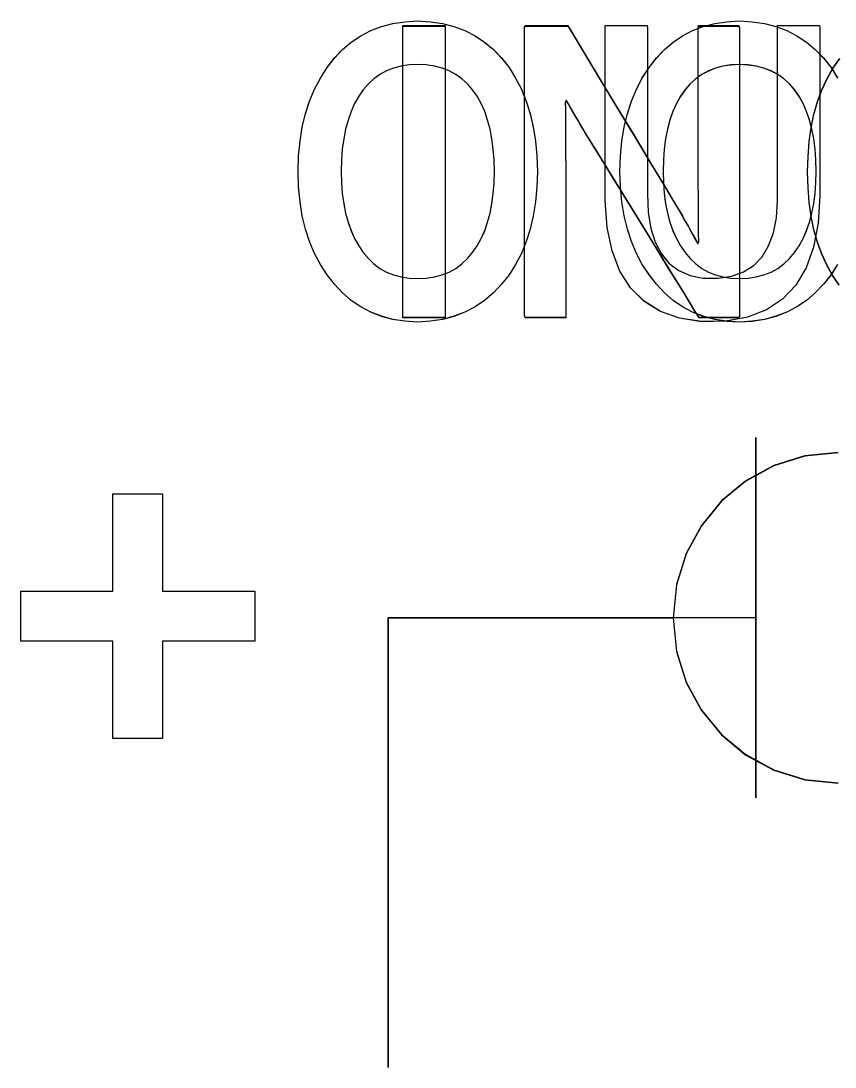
# Model space of a CAD drawing. Extents: x 1 to 47.7, y 0.2 to 35.
# Drawn here: x 33.4486 to 33.7198, y 11.9353 to 12.2837 of the extents above; entities that cross this region are included whole.
import ezdxf

# ---------------------------------------------------------------- set-up
doc = ezdxf.new("R2010")
doc.units = 0
doc.header["$MEASUREMENT"] = 0
for name, color, linetype in [('5_1___24__TARGET_LEDS___12', 7, 'CONTINUOUS'), ('6_2___8__INDEPENDENT_INPUT', 7, 'CONTINUOUS'), ('6_3___8__OPTOISO_INDEPENDE', 7, 'CONTINUOUS'), ('6_4___24__OPTOISO_INDEPEND', 7, 'CONTINUOUS'), ('6_5___8__INDEPENDENT_INPUT', 7, 'CONTINUOUS'), ('6_6___8__INDEPENDENT_INPUT', 7, 'CONTINUOUS'), ('6_7___8__OPTOISO_INDEPENDE', 7, 'CONTINUOUS'), ('6_8___8__OPTOISO_INDEPENDE', 7, 'CONTINUOUS')]:
    doc.layers.add(name, color=color, linetype=linetype)

msp = doc.modelspace()

# ---------------------------------------------------------------- linework, layer by layer
at = {"layer": '5_1___24__TARGET_LEDS___12'}
for points in [[(33.57582, 12.18481), (33.57582, 12.28199), (33.58991, 12.28199), (33.58991, 12.18481), (33.57582, 12.18481)], [(33.72124, 12.19572), (33.71903, 12.19891), (33.71708, 12.20233), (33.71539, 12.20601), (33.71396, 12.20993), (33.71279, 12.21411), (33.71188, 12.21853), (33.71123, 12.2232), (33.71084, 12.22812), (33.71071, 12.2333), (33.71084, 12.23846), (33.71123, 12.24338), (33.71189, 12.24806), (33.71282, 12.2525), (33.714, 12.2567), (33.71545, 12.26066), (33.71716, 12.26438), (33.71914, 12.26786), (33.72138, 12.2711)], [(33.72089, 12.1398), (33.70981, 12.13869), (33.6995, 12.13548), (33.69016, 12.13041), (33.68202, 12.1237), (33.6753, 12.11556), (33.67023, 12.10621), (33.66702, 12.09588), (33.66591, 12.08479), (33.66702, 12.07371), (33.67023, 12.06338), (33.6753, 12.05404), (33.68202, 12.0459), (33.69016, 12.03919), (33.6995, 12.03412), (33.70981, 12.03092), (33.72089, 12.0298)], [(33.66591, 12.08479), (33.57091, 12.08479), (33.57091, 11.93517)]]:
    msp.add_lwpolyline(points, dxfattribs=at)
msp.add_lwpolyline([(33.67455, 12.18481), (33.67318, 12.18703), (33.66953, 12.19297), (33.66427, 12.20151), (33.65809, 12.21155), (33.65167, 12.22198), (33.64568, 12.2317), (33.64082, 12.23961), (33.63775, 12.2446), (33.63676, 12.2462), (33.63585, 12.24773), (33.63497, 12.24921), (33.63411, 12.25065), (33.63329, 12.25204), (33.63249, 12.25339), (33.63173, 12.2547), (33.63099, 12.25597), (33.63029, 12.25719), (33.62999, 12.2564), (33.63, 12.25406), (33.63, 12.25165), (33.63001, 12.24916), (33.63003, 12.2466), (33.63004, 12.24396), (33.63007, 12.24125), (33.63009, 12.23846), (33.63012, 12.2356), (33.63013, 12.23382), (33.63013, 12.2293), (33.63013, 12.22249), (33.63013, 12.21432), (33.63013, 12.20568), (33.63013, 12.1975), (33.63013, 12.1907), (33.63013, 12.18617), (33.63012, 12.18481), (33.62948, 12.18481), (33.62805, 12.18481), (33.62607, 12.18481), (33.62379, 12.18481), (33.62145, 12.18481), (33.61931, 12.18481), (33.61762, 12.18481), (33.61661, 12.18481), (33.61644, 12.18549), (33.61644, 12.19179), (33.61644, 12.20324), (33.61644, 12.2181), (33.61644, 12.23459), (33.61644, 12.25096), (33.61644, 12.26544), (33.61644, 12.27627), (33.61644, 12.28168), (33.61672, 12.28199), (33.61789, 12.28199), (33.61976, 12.28199), (33.62205, 12.28199), (33.62451, 12.28199), (33.62688, 12.28199), (33.62889, 12.28199), (33.63029, 12.28199), (33.63082, 12.28199), (33.63212, 12.27983), (33.63561, 12.27405), (33.64062, 12.26574), (33.64652, 12.25597), (33.65265, 12.24581), (33.65836, 12.23635), (33.663, 12.22865), (33.66593, 12.2238), (33.66692, 12.22214), (33.66797, 12.22034), (33.66898, 12.2186), (33.66994, 12.21692), (33.67086, 12.2153), (33.67174, 12.21375), (33.67257, 12.21226), (33.67337, 12.21083), (33.67412, 12.20946), (33.67441, 12.21024), (33.67438, 12.21265), (33.67435, 12.21513), (33.67433, 12.21767), (33.67432, 12.22029), (33.67431, 12.22297), (33.6743, 12.22571), (33.67429, 12.22853), (33.67429, 12.23141), (33.67429, 12.23319), (33.67429, 12.2377), (33.67429, 12.24447), (33.67429, 12.25261), (33.67429, 12.26121), (33.67429, 12.26935), (33.67429, 12.27613), (33.67429, 12.28063), (33.6743, 12.28199), (33.67493, 12.28199), (33.67636, 12.28199), (33.67835, 12.28199), (33.68063, 12.28199), (33.68296, 12.28199), (33.6851, 12.28199), (33.6868, 12.28199), (33.68781, 12.28199), (33.68797, 12.28131), (33.68797, 12.27501), (33.68797, 12.26355), (33.68797, 12.2487), (33.68797, 12.2322), (33.68797, 12.21584), (33.68797, 12.20136), (33.68797, 12.19053), (33.68797, 12.18511), (33.68772, 12.18481), (33.68662, 12.18481), (33.68488, 12.18481), (33.68274, 12.18481), (33.68044, 12.18481), (33.67823, 12.18481), (33.67634, 12.18481), (33.67504, 12.18481)], close=True, dxfattribs=at)
at = {"layer": '6_2___8__INDEPENDENT_INPUT'}
for points in [[(33.6207, 12.23357), (33.62053, 12.2284), (33.62007, 12.22347), (33.61932, 12.2188), (33.61828, 12.21438), (33.61696, 12.2102), (33.61534, 12.20628), (33.61344, 12.2026), (33.61125, 12.19918), (33.60877, 12.19598), (33.60603, 12.19309), (33.60308, 12.19059), (33.5999, 12.18845), (33.59651, 12.18669), (33.5929, 12.1853), (33.58908, 12.18429), (33.58503, 12.18365), (33.58077, 12.18338), (33.57653, 12.18365), (33.57252, 12.18429), (33.56873, 12.1853), (33.56517, 12.18669), (33.56182, 12.18845), (33.5587, 12.19059), (33.5558, 12.19309), (33.55312, 12.19598), (33.55063, 12.19918), (33.54839, 12.2026), (33.54645, 12.20628), (33.54479, 12.2102), (33.54344, 12.21438), (33.54238, 12.2188), (33.54161, 12.22347), (33.54114, 12.2284), (33.54096, 12.23357), (33.54114, 12.23874), (33.54161, 12.24367), (33.54238, 12.24836), (33.54344, 12.2528), (33.54479, 12.257), (33.54645, 12.26096), (33.54839, 12.26467), (33.55063, 12.26814), (33.55312, 12.27134), (33.5558, 12.27418), (33.5587, 12.27664), (33.56182, 12.27874), (33.56517, 12.28047), (33.56873, 12.28183), (33.57252, 12.28282), (33.57653, 12.28344), (33.58077, 12.28368), (33.58503, 12.28344), (33.58908, 12.28282), (33.5929, 12.28183), (33.59651, 12.28047), (33.5999, 12.27874), (33.60308, 12.27664), (33.60603, 12.27418), (33.60877, 12.27134), (33.61125, 12.26814), (33.61344, 12.26467), (33.61534, 12.26096), (33.61696, 12.257), (33.61828, 12.2528), (33.61932, 12.24836), (33.62007, 12.24367), (33.62053, 12.23874)], [(33.71476, 12.22545), (33.71421, 12.21633), (33.71269, 12.20833), (33.71021, 12.20144), (33.70678, 12.19565), (33.70238, 12.19099), (33.69702, 12.18743), (33.69071, 12.18498), (33.68343, 12.18365), (33.6754, 12.18353), (33.66806, 12.18467), (33.66167, 12.18693), (33.65622, 12.1903), (33.65173, 12.19478), (33.64819, 12.20038), (33.64559, 12.20709), (33.64395, 12.21491), (33.64325, 12.22385), (33.64323, 12.22714), (33.64323, 12.23214), (33.64323, 12.2398), (33.64323, 12.24905), (33.64323, 12.25884), (33.64323, 12.26809), (33.64323, 12.27575), (33.64323, 12.28075), (33.64325, 12.28212), (33.64398, 12.28212), (33.64552, 12.28212), (33.64763, 12.28212), (33.65003, 12.28212), (33.65246, 12.28212), (33.65464, 12.28212), (33.65632, 12.28212), (33.65723, 12.28212), (33.65732, 12.28135), (33.65732, 12.27703), (33.65732, 12.26987), (33.65732, 12.2609), (33.65732, 12.2512), (33.65732, 12.24182), (33.65732, 12.23381), (33.65732, 12.22822), (33.65732, 12.22613), (33.65761, 12.21998), (33.65849, 12.21459), (33.65994, 12.20996), (33.66198, 12.20607), (33.6646, 12.20294), (33.6678, 12.20056), (33.67159, 12.19893), (33.67596, 12.19805), (33.68085, 12.19797), (33.68542, 12.19867), (33.68939, 12.2001), (33.69276, 12.20225), (33.69554, 12.20513), (33.69772, 12.20874), (33.6993, 12.21308), (33.70028, 12.21814), (33.70066, 12.22393), (33.70067, 12.22657), (33.70067, 12.23162), (33.70067, 12.23936), (33.70067, 12.24871), (33.70067, 12.2586), (33.70067, 12.26795), (33.70067, 12.27569), (33.70067, 12.28074), (33.70069, 12.28212), (33.70142, 12.28212), (33.70296, 12.28212), (33.70507, 12.28212), (33.70747, 12.28212), (33.7099, 12.28212), (33.71208, 12.28212), (33.71376, 12.28212), (33.71467, 12.28212), (33.71476, 12.28134), (33.71476, 12.27697), (33.71476, 12.26972), (33.71476, 12.26065), (33.71476, 12.25083), (33.71476, 12.24133), (33.71476, 12.23322), (33.71476, 12.22757)], [(33.60634, 12.23357), (33.60625, 12.23739), (33.60598, 12.24101), (33.60554, 12.24443), (33.60491, 12.24766), (33.60411, 12.25069), (33.60313, 12.25352), (33.60197, 12.25615), (33.60063, 12.25859), (33.59911, 12.2608), (33.59741, 12.26273), (33.59554, 12.26441), (33.5935, 12.26584), (33.59129, 12.26702), (33.58891, 12.26794), (33.58637, 12.2686), (33.58365, 12.26902), (33.58077, 12.26918), (33.57794, 12.26902), (33.57528, 12.2686), (33.57277, 12.26794), (33.57043, 12.26702), (33.56825, 12.26584), (33.56624, 12.26441), (33.56438, 12.26273), (33.56269, 12.2608), (33.56115, 12.25859), (33.55979, 12.25615), (33.5586, 12.25352), (33.5576, 12.25069), (33.55678, 12.24766), (33.55615, 12.24443), (33.55569, 12.24101), (33.55542, 12.23739), (33.55532, 12.23357), (33.55542, 12.22979), (33.55569, 12.22622), (33.55615, 12.22283), (33.55678, 12.21964), (33.5576, 12.21664), (33.5586, 12.21384), (33.55979, 12.21123), (33.56115, 12.20881), (33.56269, 12.20656), (33.56438, 12.20453), (33.56624, 12.20277), (33.56825, 12.20128), (33.57043, 12.20006), (33.57277, 12.19911), (33.57528, 12.19843), (33.57794, 12.19802), (33.58077, 12.19789), (33.58365, 12.19802), (33.58637, 12.19843), (33.58891, 12.19911), (33.59129, 12.20006), (33.5935, 12.20128), (33.59554, 12.20277), (33.59741, 12.20453), (33.59911, 12.20656), (33.60063, 12.20881), (33.60197, 12.21123), (33.60313, 12.21384), (33.60411, 12.21664), (33.60491, 12.21964), (33.60554, 12.22283), (33.60598, 12.22622), (33.60625, 12.22979)]]:
    msp.add_lwpolyline(points, close=True, dxfattribs=at)
for points in [[(33.69341, 12.1449), (33.69341, 12.02491)], [(33.69341, 12.08491), (33.57092, 12.08491), (33.57092, 11.93527)]]:
    msp.add_lwpolyline(points, dxfattribs=at)
at = {"layer": '6_3___8__OPTOISO_INDEPENDE'}
for points in [[(33.6207, 12.23357), (33.62053, 12.2284), (33.62007, 12.22347), (33.61932, 12.2188), (33.61828, 12.21438), (33.61696, 12.2102), (33.61534, 12.20628), (33.61344, 12.2026), (33.61125, 12.19918), (33.60877, 12.19598), (33.60603, 12.19309), (33.60308, 12.19059), (33.5999, 12.18845), (33.59651, 12.18669), (33.5929, 12.1853), (33.58908, 12.18429), (33.58503, 12.18365), (33.58077, 12.18338), (33.57653, 12.18365), (33.57252, 12.18429), (33.56873, 12.1853), (33.56517, 12.18669), (33.56182, 12.18845), (33.5587, 12.19059), (33.5558, 12.19309), (33.55312, 12.19598), (33.55063, 12.19918), (33.54839, 12.2026), (33.54645, 12.20628), (33.54479, 12.2102), (33.54344, 12.21438), (33.54238, 12.2188), (33.54161, 12.22347), (33.54114, 12.2284), (33.54096, 12.23357), (33.54114, 12.23874), (33.54161, 12.24367), (33.54238, 12.24836), (33.54344, 12.2528), (33.54479, 12.257), (33.54645, 12.26096), (33.54839, 12.26467), (33.55063, 12.26814), (33.55312, 12.27134), (33.5558, 12.27418), (33.5587, 12.27664), (33.56182, 12.27874), (33.56517, 12.28047), (33.56873, 12.28183), (33.57252, 12.28282), (33.57653, 12.28344), (33.58077, 12.28368), (33.58503, 12.28344), (33.58908, 12.28282), (33.5929, 12.28183), (33.59651, 12.28047), (33.5999, 12.27874), (33.60308, 12.27664), (33.60603, 12.27418), (33.60877, 12.27134), (33.61125, 12.26814), (33.61344, 12.26467), (33.61534, 12.26096), (33.61696, 12.257), (33.61828, 12.2528), (33.61932, 12.24836), (33.62007, 12.24367), (33.62053, 12.23874)], [(33.71476, 12.22545), (33.71421, 12.21633), (33.71269, 12.20833), (33.71021, 12.20144), (33.70678, 12.19565), (33.70238, 12.19099), (33.69702, 12.18743), (33.69071, 12.18498), (33.68343, 12.18365), (33.6754, 12.18353), (33.66806, 12.18467), (33.66167, 12.18693), (33.65622, 12.1903), (33.65173, 12.19478), (33.64819, 12.20038), (33.64559, 12.20709), (33.64395, 12.21491), (33.64325, 12.22385), (33.64323, 12.22714), (33.64323, 12.23214), (33.64323, 12.2398), (33.64323, 12.24905), (33.64323, 12.25884), (33.64323, 12.26809), (33.64323, 12.27575), (33.64323, 12.28075), (33.64325, 12.28212), (33.64398, 12.28212), (33.64552, 12.28212), (33.64763, 12.28212), (33.65003, 12.28212), (33.65246, 12.28212), (33.65464, 12.28212), (33.65632, 12.28212), (33.65723, 12.28212), (33.65732, 12.28135), (33.65732, 12.27703), (33.65732, 12.26987), (33.65732, 12.2609), (33.65732, 12.2512), (33.65732, 12.24182), (33.65732, 12.23381), (33.65732, 12.22822), (33.65732, 12.22613), (33.65761, 12.21998), (33.65849, 12.21459), (33.65994, 12.20996), (33.66198, 12.20607), (33.6646, 12.20294), (33.6678, 12.20056), (33.67159, 12.19893), (33.67596, 12.19805), (33.68085, 12.19797), (33.68542, 12.19867), (33.68939, 12.2001), (33.69276, 12.20225), (33.69554, 12.20513), (33.69772, 12.20874), (33.6993, 12.21308), (33.70028, 12.21814), (33.70066, 12.22393), (33.70067, 12.22657), (33.70067, 12.23162), (33.70067, 12.23936), (33.70067, 12.24871), (33.70067, 12.2586), (33.70067, 12.26795), (33.70067, 12.27569), (33.70067, 12.28074), (33.70069, 12.28212), (33.70142, 12.28212), (33.70296, 12.28212), (33.70507, 12.28212), (33.70747, 12.28212), (33.7099, 12.28212), (33.71208, 12.28212), (33.71376, 12.28212), (33.71467, 12.28212), (33.71476, 12.28134), (33.71476, 12.27697), (33.71476, 12.26972), (33.71476, 12.26065), (33.71476, 12.25083), (33.71476, 12.24133), (33.71476, 12.23322), (33.71476, 12.22757)], [(33.60634, 12.23357), (33.60625, 12.23739), (33.60598, 12.24101), (33.60554, 12.24443), (33.60491, 12.24766), (33.60411, 12.25069), (33.60313, 12.25352), (33.60197, 12.25615), (33.60063, 12.25859), (33.59911, 12.2608), (33.59741, 12.26273), (33.59554, 12.26441), (33.5935, 12.26584), (33.59129, 12.26702), (33.58891, 12.26794), (33.58637, 12.2686), (33.58365, 12.26902), (33.58077, 12.26918), (33.57794, 12.26902), (33.57528, 12.2686), (33.57277, 12.26794), (33.57043, 12.26702), (33.56825, 12.26584), (33.56624, 12.26441), (33.56438, 12.26273), (33.56269, 12.2608), (33.56115, 12.25859), (33.55979, 12.25615), (33.5586, 12.25352), (33.5576, 12.25069), (33.55678, 12.24766), (33.55615, 12.24443), (33.55569, 12.24101), (33.55542, 12.23739), (33.55532, 12.23357), (33.55542, 12.22979), (33.55569, 12.22622), (33.55615, 12.22283), (33.55678, 12.21964), (33.5576, 12.21664), (33.5586, 12.21384), (33.55979, 12.21123), (33.56115, 12.20881), (33.56269, 12.20656), (33.56438, 12.20453), (33.56624, 12.20277), (33.56825, 12.20128), (33.57043, 12.20006), (33.57277, 12.19911), (33.57528, 12.19843), (33.57794, 12.19802), (33.58077, 12.19789), (33.58365, 12.19802), (33.58637, 12.19843), (33.58891, 12.19911), (33.59129, 12.20006), (33.5935, 12.20128), (33.59554, 12.20277), (33.59741, 12.20453), (33.59911, 12.20656), (33.60063, 12.20881), (33.60197, 12.21123), (33.60313, 12.21384), (33.60411, 12.21664), (33.60491, 12.21964), (33.60554, 12.22283), (33.60598, 12.22622), (33.60625, 12.22979)]]:
    msp.add_lwpolyline(points, close=True, dxfattribs=at)
for points in [[(33.6934, 12.1449), (33.6934, 12.02491)], [(33.6934, 12.08491), (33.57092, 12.08491), (33.57092, 11.93527)]]:
    msp.add_lwpolyline(points, dxfattribs=at)
at = {"layer": '6_4___24__OPTOISO_INDEPEND'}
for points in [[(33.57582, 12.18494), (33.57582, 12.28212), (33.58991, 12.28212), (33.58991, 12.18494), (33.57582, 12.18494)], [(33.72124, 12.19585), (33.71903, 12.19903), (33.71708, 12.20246), (33.71539, 12.20614), (33.71396, 12.21006), (33.71279, 12.21423), (33.71188, 12.21866), (33.71123, 12.22333), (33.71084, 12.22825), (33.71071, 12.23343), (33.71084, 12.23859), (33.71123, 12.24351), (33.71189, 12.24819), (33.71282, 12.25263), (33.714, 12.25683), (33.71545, 12.26079), (33.71716, 12.26451), (33.71914, 12.26799), (33.72138, 12.27123)], [(33.72089, 12.13994), (33.70981, 12.13882), (33.6995, 12.13561), (33.69016, 12.13054), (33.68202, 12.12383), (33.6753, 12.11569), (33.67023, 12.10634), (33.66702, 12.09601), (33.66591, 12.08492), (33.66702, 12.07384), (33.67023, 12.06351), (33.6753, 12.05417), (33.68202, 12.04604), (33.69016, 12.03932), (33.6995, 12.03425), (33.70981, 12.03105), (33.72089, 12.02994)], [(33.66591, 12.08492), (33.57091, 12.08492), (33.57091, 11.93527)]]:
    msp.add_lwpolyline(points, dxfattribs=at)
msp.add_lwpolyline([(33.67455, 12.18494), (33.67318, 12.18716), (33.66953, 12.19309), (33.66427, 12.20163), (33.65809, 12.21167), (33.65167, 12.22211), (33.64568, 12.23183), (33.64082, 12.23974), (33.63775, 12.24473), (33.63676, 12.24633), (33.63585, 12.24786), (33.63497, 12.24934), (33.63411, 12.25078), (33.63329, 12.25217), (33.63249, 12.25352), (33.63173, 12.25483), (33.63099, 12.25609), (33.63029, 12.25732), (33.62999, 12.25652), (33.63, 12.25419), (33.63, 12.25178), (33.63001, 12.24929), (33.63003, 12.24673), (33.63004, 12.24409), (33.63007, 12.24138), (33.63009, 12.23859), (33.63012, 12.23573), (33.63013, 12.23395), (33.63013, 12.22943), (33.63013, 12.22262), (33.63013, 12.21444), (33.63013, 12.20581), (33.63013, 12.19763), (33.63013, 12.19083), (33.63013, 12.1863), (33.63012, 12.18494), (33.62948, 12.18494), (33.62805, 12.18494), (33.62607, 12.18494), (33.62379, 12.18494), (33.62145, 12.18494), (33.61931, 12.18494), (33.61762, 12.18494), (33.61661, 12.18494), (33.61644, 12.18562), (33.61644, 12.19192), (33.61644, 12.20337), (33.61644, 12.21823), (33.61644, 12.23472), (33.61644, 12.25109), (33.61644, 12.26557), (33.61644, 12.2764), (33.61644, 12.28181), (33.61672, 12.28212), (33.61789, 12.28212), (33.61976, 12.28212), (33.62205, 12.28212), (33.62451, 12.28212), (33.62688, 12.28212), (33.62889, 12.28212), (33.63029, 12.28212), (33.63082, 12.28212), (33.63212, 12.27995), (33.63561, 12.27418), (33.64062, 12.26587), (33.64652, 12.2561), (33.65265, 12.24594), (33.65836, 12.23648), (33.663, 12.22878), (33.66593, 12.22393), (33.66692, 12.22227), (33.66797, 12.22047), (33.66898, 12.21873), (33.66994, 12.21705), (33.67086, 12.21543), (33.67174, 12.21388), (33.67257, 12.21239), (33.67337, 12.21096), (33.67412, 12.20959), (33.67441, 12.21037), (33.67438, 12.21278), (33.67435, 12.21525), (33.67433, 12.2178), (33.67432, 12.22041), (33.67431, 12.22309), (33.6743, 12.22584), (33.67429, 12.22866), (33.67429, 12.23154), (33.67429, 12.23332), (33.67429, 12.23782), (33.67429, 12.2446), (33.67429, 12.25274), (33.67429, 12.26134), (33.67429, 12.26948), (33.67429, 12.27625), (33.67429, 12.28076), (33.6743, 12.28212), (33.67493, 12.28212), (33.67636, 12.28212), (33.67835, 12.28212), (33.68063, 12.28212), (33.68296, 12.28212), (33.6851, 12.28212), (33.6868, 12.28212), (33.68781, 12.28212), (33.68797, 12.28144), (33.68797, 12.27514), (33.68797, 12.26368), (33.68797, 12.24883), (33.68797, 12.23233), (33.68797, 12.21597), (33.68797, 12.20149), (33.68797, 12.19066), (33.68797, 12.18524), (33.68772, 12.18494), (33.68662, 12.18494), (33.68488, 12.18494), (33.68274, 12.18494), (33.68044, 12.18494), (33.67823, 12.18494), (33.67634, 12.18494), (33.67504, 12.18494)], close=True, dxfattribs=at)
at = {"layer": '6_5___8__INDEPENDENT_INPUT'}
for points in [[(33.72067, 12.20262), (33.71849, 12.19919), (33.716, 12.19599), (33.71326, 12.19311), (33.71031, 12.1906), (33.70713, 12.18847), (33.70374, 12.1867), (33.70013, 12.18532), (33.69631, 12.1843), (33.69226, 12.18366), (33.688, 12.1834), (33.68377, 12.18366), (33.67975, 12.1843), (33.67596, 12.18532), (33.6724, 12.1867), (33.66905, 12.18847), (33.66593, 12.1906), (33.66303, 12.19311), (33.66035, 12.19599), (33.65787, 12.19919), (33.65562, 12.20262), (33.65368, 12.20629), (33.65203, 12.21022), (33.65067, 12.21439), (33.64961, 12.21881), (33.64884, 12.22349), (33.64837, 12.22841), (33.64819, 12.23358), (33.64837, 12.23876), (33.64884, 12.24369), (33.64961, 12.24837), (33.65067, 12.25282), (33.65203, 12.25702), (33.65368, 12.26097), (33.65562, 12.26469), (33.65787, 12.26815), (33.66035, 12.27135), (33.66303, 12.27419), (33.66593, 12.27666), (33.66905, 12.27876), (33.6724, 12.28048), (33.67596, 12.28184), (33.67975, 12.28283), (33.68377, 12.28345), (33.688, 12.2837), (33.69226, 12.28345), (33.69631, 12.28283), (33.70013, 12.28184), (33.70374, 12.28048), (33.70713, 12.27876), (33.71031, 12.27666), (33.71326, 12.27419), (33.716, 12.27135), (33.71849, 12.26815), (33.72067, 12.26469)], [(33.69331, 12.14493), (33.69331, 12.02492)], [(33.69339, 12.08493), (33.57082, 12.08493), (33.57082, 11.93526)]]:
    msp.add_lwpolyline(points, dxfattribs=at)
msp.add_lwpolyline([(33.71357, 12.23358), (33.71348, 12.2374), (33.71321, 12.24102), (33.71277, 12.24445), (33.71214, 12.24767), (33.71134, 12.2507), (33.71036, 12.25353), (33.7092, 12.25617), (33.70786, 12.2586), (33.70634, 12.26081), (33.70464, 12.26274), (33.70277, 12.26443), (33.70073, 12.26586), (33.69852, 12.26703), (33.69615, 12.26795), (33.6936, 12.26862), (33.69089, 12.26903), (33.688, 12.26919), (33.68517, 12.26903), (33.68251, 12.26862), (33.68, 12.26795), (33.67766, 12.26703), (33.67549, 12.26586), (33.67347, 12.26443), (33.67161, 12.26274), (33.66992, 12.26081), (33.66838, 12.2586), (33.66702, 12.25617), (33.66584, 12.25353), (33.66484, 12.2507), (33.66402, 12.24767), (33.66338, 12.24445), (33.66292, 12.24102), (33.66265, 12.2374), (33.66256, 12.23358), (33.66265, 12.22981), (33.66292, 12.22623), (33.66338, 12.22284), (33.66402, 12.21965), (33.66484, 12.21666), (33.66584, 12.21385), (33.66702, 12.21124), (33.66838, 12.20883), (33.66992, 12.20657), (33.67161, 12.20454), (33.67347, 12.20278), (33.67549, 12.20129), (33.67766, 12.20007), (33.68, 12.19912), (33.68251, 12.19844), (33.68517, 12.19804), (33.688, 12.1979), (33.69089, 12.19804), (33.6936, 12.19844), (33.69615, 12.19912), (33.69852, 12.20007), (33.70073, 12.20129), (33.70277, 12.20278), (33.70464, 12.20454), (33.70634, 12.20657), (33.70786, 12.20883), (33.7092, 12.21124), (33.71036, 12.21385), (33.71134, 12.21666), (33.71214, 12.21965), (33.71277, 12.22284), (33.71321, 12.22623), (33.71348, 12.22981)], close=True, dxfattribs=at)
at = {"layer": '6_6___8__INDEPENDENT_INPUT'}
for points in [[(33.6207, 12.23357), (33.62053, 12.2284), (33.62007, 12.22348), (33.61932, 12.21881), (33.61828, 12.21438), (33.61696, 12.21021), (33.61534, 12.20628), (33.61344, 12.20261), (33.61125, 12.19918), (33.60877, 12.19598), (33.60603, 12.1931), (33.60308, 12.19059), (33.5999, 12.18846), (33.59651, 12.1867), (33.5929, 12.18531), (33.58908, 12.1843), (33.58503, 12.18366), (33.58077, 12.18339), (33.57653, 12.18366), (33.57252, 12.1843), (33.56873, 12.18531), (33.56517, 12.1867), (33.56182, 12.18846), (33.5587, 12.19059), (33.5558, 12.1931), (33.55312, 12.19598), (33.55063, 12.19918), (33.54839, 12.20261), (33.54645, 12.20628), (33.54479, 12.21021), (33.54344, 12.21438), (33.54238, 12.21881), (33.54161, 12.22348), (33.54114, 12.2284), (33.54096, 12.23357), (33.54114, 12.23875), (33.54161, 12.24368), (33.54238, 12.24837), (33.54344, 12.25281), (33.54479, 12.25701), (33.54645, 12.26097), (33.54839, 12.26468), (33.55063, 12.26815), (33.55312, 12.27135), (33.5558, 12.27418), (33.5587, 12.27665), (33.56182, 12.27875), (33.56517, 12.28048), (33.56873, 12.28183), (33.57252, 12.28282), (33.57653, 12.28344), (33.58077, 12.28369), (33.58503, 12.28344), (33.58908, 12.28282), (33.5929, 12.28183), (33.59651, 12.28048), (33.5999, 12.27875), (33.60308, 12.27665), (33.60603, 12.27418), (33.60877, 12.27135), (33.61125, 12.26815), (33.61344, 12.26468), (33.61534, 12.26097), (33.61696, 12.25701), (33.61828, 12.25281), (33.61932, 12.24837), (33.62007, 12.24368), (33.62053, 12.23875)], [(33.71476, 12.22546), (33.71421, 12.21634), (33.71269, 12.20834), (33.71021, 12.20144), (33.70678, 12.19566), (33.70238, 12.19099), (33.69702, 12.18744), (33.69071, 12.18499), (33.68343, 12.18366), (33.6754, 12.18354), (33.66806, 12.18468), (33.66167, 12.18694), (33.65622, 12.19031), (33.65173, 12.19479), (33.64819, 12.20039), (33.64559, 12.2071), (33.64395, 12.21492), (33.64325, 12.22385), (33.64323, 12.22715), (33.64323, 12.23215), (33.64323, 12.23981), (33.64323, 12.24906), (33.64323, 12.25885), (33.64323, 12.2681), (33.64323, 12.27576), (33.64323, 12.28076), (33.64325, 12.28213), (33.64398, 12.28213), (33.64552, 12.28213), (33.64763, 12.28213), (33.65003, 12.28213), (33.65246, 12.28213), (33.65464, 12.28213), (33.65632, 12.28213), (33.65723, 12.28213), (33.65732, 12.28135), (33.65732, 12.27704), (33.65732, 12.26987), (33.65732, 12.26091), (33.65732, 12.25121), (33.65732, 12.24182), (33.65732, 12.23381), (33.65732, 12.22823), (33.65732, 12.22614), (33.65761, 12.21999), (33.65849, 12.2146), (33.65994, 12.20996), (33.66198, 12.20608), (33.6646, 12.20294), (33.6678, 12.20056), (33.67159, 12.19894), (33.67596, 12.19806), (33.68085, 12.19797), (33.68542, 12.19867), (33.68939, 12.2001), (33.69276, 12.20226), (33.69554, 12.20514), (33.69772, 12.20875), (33.6993, 12.21309), (33.70028, 12.21815), (33.70066, 12.22394), (33.70067, 12.22657), (33.70067, 12.23163), (33.70067, 12.23936), (33.70067, 12.24871), (33.70067, 12.2586), (33.70067, 12.26795), (33.70067, 12.27569), (33.70067, 12.28074), (33.70069, 12.28213), (33.70142, 12.28213), (33.70296, 12.28213), (33.70507, 12.28213), (33.70747, 12.28213), (33.7099, 12.28213), (33.71208, 12.28213), (33.71376, 12.28213), (33.71467, 12.28213), (33.71476, 12.28134), (33.71476, 12.27698), (33.71476, 12.26972), (33.71476, 12.26065), (33.71476, 12.25083), (33.71476, 12.24134), (33.71476, 12.23323), (33.71476, 12.22758)], [(33.60634, 12.23357), (33.60625, 12.23739), (33.60598, 12.24102), (33.60554, 12.24444), (33.60491, 12.24767), (33.60411, 12.25069), (33.60313, 12.25353), (33.60197, 12.25616), (33.60063, 12.25859), (33.59911, 12.2608), (33.59741, 12.26274), (33.59554, 12.26442), (33.5935, 12.26585), (33.59129, 12.26703), (33.58891, 12.26795), (33.58637, 12.26861), (33.58365, 12.26903), (33.58077, 12.26919), (33.57794, 12.26903), (33.57528, 12.26861), (33.57277, 12.26795), (33.57043, 12.26703), (33.56825, 12.26585), (33.56624, 12.26442), (33.56438, 12.26274), (33.56269, 12.2608), (33.56115, 12.25859), (33.55979, 12.25616), (33.5586, 12.25353), (33.5576, 12.25069), (33.55678, 12.24767), (33.55615, 12.24444), (33.55569, 12.24102), (33.55542, 12.23739), (33.55532, 12.23357), (33.55542, 12.2298), (33.55569, 12.22622), (33.55615, 12.22284), (33.55678, 12.21965), (33.5576, 12.21665), (33.5586, 12.21385), (33.55979, 12.21124), (33.56115, 12.20882), (33.56269, 12.20656), (33.56438, 12.20453), (33.56624, 12.20277), (33.56825, 12.20128), (33.57043, 12.20006), (33.57277, 12.19912), (33.57528, 12.19844), (33.57794, 12.19803), (33.58077, 12.1979), (33.58365, 12.19803), (33.58637, 12.19844), (33.58891, 12.19912), (33.59129, 12.20006), (33.5935, 12.20128), (33.59554, 12.20277), (33.59741, 12.20453), (33.59911, 12.20656), (33.60063, 12.20882), (33.60197, 12.21124), (33.60313, 12.21385), (33.60411, 12.21665), (33.60491, 12.21965), (33.60554, 12.22284), (33.60598, 12.22622), (33.60625, 12.2298)]]:
    msp.add_lwpolyline(points, close=True, dxfattribs=at)
for points in [[(33.69341, 12.1449), (33.69341, 12.02491)], [(33.49585, 12.07714), (33.49585, 12.04467), (33.47928, 12.04467), (33.47928, 12.07714), (33.44864, 12.07714), (33.44864, 12.09373), (33.47928, 12.09373), (33.47928, 12.1262), (33.49585, 12.1262), (33.49585, 12.09373), (33.52661, 12.09373), (33.52661, 12.07714), (33.49585, 12.07714)], [(33.69341, 12.08491), (33.57092, 12.08491), (33.57092, 11.93527)]]:
    msp.add_lwpolyline(points, dxfattribs=at)
at = {"layer": '6_7___8__OPTOISO_INDEPENDE'}
for points in [[(33.6207, 12.23357), (33.62053, 12.2284), (33.62007, 12.22347), (33.61932, 12.2188), (33.61828, 12.21438), (33.61696, 12.2102), (33.61534, 12.20628), (33.61344, 12.2026), (33.61125, 12.19918), (33.60877, 12.19598), (33.60603, 12.19309), (33.60308, 12.19059), (33.5999, 12.18845), (33.59651, 12.18669), (33.5929, 12.1853), (33.58908, 12.18429), (33.58503, 12.18365), (33.58077, 12.18338), (33.57653, 12.18365), (33.57252, 12.18429), (33.56873, 12.1853), (33.56517, 12.18669), (33.56182, 12.18845), (33.5587, 12.19059), (33.5558, 12.19309), (33.55312, 12.19598), (33.55063, 12.19918), (33.54839, 12.2026), (33.54645, 12.20628), (33.54479, 12.2102), (33.54344, 12.21438), (33.54238, 12.2188), (33.54161, 12.22347), (33.54114, 12.2284), (33.54096, 12.23357), (33.54114, 12.23874), (33.54161, 12.24367), (33.54238, 12.24836), (33.54344, 12.2528), (33.54479, 12.257), (33.54645, 12.26096), (33.54839, 12.26467), (33.55063, 12.26814), (33.55312, 12.27134), (33.5558, 12.27418), (33.5587, 12.27664), (33.56182, 12.27874), (33.56517, 12.28047), (33.56873, 12.28183), (33.57252, 12.28282), (33.57653, 12.28344), (33.58077, 12.28368), (33.58503, 12.28344), (33.58908, 12.28282), (33.5929, 12.28183), (33.59651, 12.28047), (33.5999, 12.27874), (33.60308, 12.27664), (33.60603, 12.27418), (33.60877, 12.27134), (33.61125, 12.26814), (33.61344, 12.26467), (33.61534, 12.26096), (33.61696, 12.257), (33.61828, 12.2528), (33.61932, 12.24836), (33.62007, 12.24367), (33.62053, 12.23874)], [(33.71476, 12.22545), (33.71421, 12.21633), (33.71269, 12.20833), (33.71021, 12.20144), (33.70678, 12.19565), (33.70238, 12.19099), (33.69702, 12.18743), (33.69071, 12.18498), (33.68343, 12.18365), (33.6754, 12.18353), (33.66806, 12.18467), (33.66167, 12.18693), (33.65622, 12.1903), (33.65173, 12.19478), (33.64819, 12.20038), (33.64559, 12.20709), (33.64395, 12.21491), (33.64325, 12.22385), (33.64323, 12.22714), (33.64323, 12.23214), (33.64323, 12.2398), (33.64323, 12.24905), (33.64323, 12.25884), (33.64323, 12.26809), (33.64323, 12.27575), (33.64323, 12.28075), (33.64325, 12.28212), (33.64398, 12.28212), (33.64552, 12.28212), (33.64763, 12.28212), (33.65003, 12.28212), (33.65246, 12.28212), (33.65464, 12.28212), (33.65632, 12.28212), (33.65723, 12.28212), (33.65732, 12.28135), (33.65732, 12.27703), (33.65732, 12.26987), (33.65732, 12.2609), (33.65732, 12.2512), (33.65732, 12.24182), (33.65732, 12.23381), (33.65732, 12.22822), (33.65732, 12.22613), (33.65761, 12.21998), (33.65849, 12.21459), (33.65994, 12.20996), (33.66198, 12.20607), (33.6646, 12.20294), (33.6678, 12.20056), (33.67159, 12.19893), (33.67596, 12.19805), (33.68085, 12.19797), (33.68542, 12.19867), (33.68939, 12.2001), (33.69276, 12.20225), (33.69554, 12.20513), (33.69772, 12.20874), (33.6993, 12.21308), (33.70028, 12.21814), (33.70066, 12.22393), (33.70067, 12.22657), (33.70067, 12.23162), (33.70067, 12.23936), (33.70067, 12.24871), (33.70067, 12.2586), (33.70067, 12.26795), (33.70067, 12.27569), (33.70067, 12.28074), (33.70069, 12.28212), (33.70142, 12.28212), (33.70296, 12.28212), (33.70507, 12.28212), (33.70747, 12.28212), (33.7099, 12.28212), (33.71208, 12.28212), (33.71376, 12.28212), (33.71467, 12.28212), (33.71476, 12.28134), (33.71476, 12.27697), (33.71476, 12.26972), (33.71476, 12.26065), (33.71476, 12.25083), (33.71476, 12.24133), (33.71476, 12.23322), (33.71476, 12.22757)], [(33.60634, 12.23357), (33.60625, 12.23739), (33.60598, 12.24101), (33.60554, 12.24443), (33.60491, 12.24766), (33.60411, 12.25069), (33.60313, 12.25352), (33.60197, 12.25615), (33.60063, 12.25859), (33.59911, 12.2608), (33.59741, 12.26273), (33.59554, 12.26441), (33.5935, 12.26584), (33.59129, 12.26702), (33.58891, 12.26794), (33.58637, 12.2686), (33.58365, 12.26902), (33.58077, 12.26918), (33.57794, 12.26902), (33.57528, 12.2686), (33.57277, 12.26794), (33.57043, 12.26702), (33.56825, 12.26584), (33.56624, 12.26441), (33.56438, 12.26273), (33.56269, 12.2608), (33.56115, 12.25859), (33.55979, 12.25615), (33.5586, 12.25352), (33.5576, 12.25069), (33.55678, 12.24766), (33.55615, 12.24443), (33.55569, 12.24101), (33.55542, 12.23739), (33.55532, 12.23357), (33.55542, 12.22979), (33.55569, 12.22622), (33.55615, 12.22283), (33.55678, 12.21964), (33.5576, 12.21664), (33.5586, 12.21384), (33.55979, 12.21123), (33.56115, 12.20881), (33.56269, 12.20656), (33.56438, 12.20453), (33.56624, 12.20277), (33.56825, 12.20128), (33.57043, 12.20006), (33.57277, 12.19911), (33.57528, 12.19843), (33.57794, 12.19802), (33.58077, 12.19789), (33.58365, 12.19802), (33.58637, 12.19843), (33.58891, 12.19911), (33.59129, 12.20006), (33.5935, 12.20128), (33.59554, 12.20277), (33.59741, 12.20453), (33.59911, 12.20656), (33.60063, 12.20881), (33.60197, 12.21123), (33.60313, 12.21384), (33.60411, 12.21664), (33.60491, 12.21964), (33.60554, 12.22283), (33.60598, 12.22622), (33.60625, 12.22979)]]:
    msp.add_lwpolyline(points, close=True, dxfattribs=at)
for points in [[(33.6934, 12.1449), (33.6934, 12.02491)], [(33.49585, 12.07713), (33.49585, 12.04466), (33.47928, 12.04466), (33.47928, 12.07713), (33.44864, 12.07713), (33.44864, 12.09372), (33.47928, 12.09372), (33.47928, 12.12619), (33.49585, 12.12619), (33.49585, 12.09372), (33.52661, 12.09372), (33.52661, 12.07713), (33.49585, 12.07713)], [(33.6934, 12.08491), (33.57092, 12.08491), (33.57092, 11.93527)]]:
    msp.add_lwpolyline(points, dxfattribs=at)
at = {"layer": '6_8___8__OPTOISO_INDEPENDE'}
for points in [[(33.72067, 12.2026), (33.71849, 12.19917), (33.716, 12.19597), (33.71326, 12.19309), (33.71031, 12.19058), (33.70713, 12.18844), (33.70374, 12.18668), (33.70013, 12.1853), (33.69631, 12.18428), (33.69226, 12.18364), (33.688, 12.18338), (33.68377, 12.18364), (33.67975, 12.18428), (33.67596, 12.1853), (33.6724, 12.18668), (33.66905, 12.18844), (33.66593, 12.19058), (33.66303, 12.19309), (33.66035, 12.19597), (33.65787, 12.19917), (33.65562, 12.2026), (33.65368, 12.20627), (33.65203, 12.2102), (33.65067, 12.21437), (33.64961, 12.21879), (33.64884, 12.22347), (33.64837, 12.22839), (33.64819, 12.23356), (33.64837, 12.23874), (33.64884, 12.24367), (33.64961, 12.24835), (33.65067, 12.2528), (33.65203, 12.257), (33.65368, 12.26095), (33.65562, 12.26466), (33.65787, 12.26813), (33.66035, 12.27133), (33.66303, 12.27417), (33.66593, 12.27664), (33.66905, 12.27874), (33.6724, 12.28046), (33.67596, 12.28182), (33.67975, 12.28281), (33.68377, 12.28343), (33.688, 12.28368), (33.69226, 12.28343), (33.69631, 12.28281), (33.70013, 12.28182), (33.70374, 12.28046), (33.70713, 12.27874), (33.71031, 12.27664), (33.71326, 12.27417), (33.716, 12.27133), (33.71849, 12.26813), (33.72067, 12.26466)], [(33.69341, 12.14491), (33.69341, 12.0249)], [(33.69339, 12.08491), (33.57083, 12.08491), (33.57083, 11.93527)]]:
    msp.add_lwpolyline(points, dxfattribs=at)
msp.add_lwpolyline([(33.71357, 12.23356), (33.71348, 12.23738), (33.71321, 12.241), (33.71277, 12.24443), (33.71214, 12.24765), (33.71134, 12.25068), (33.71036, 12.25351), (33.7092, 12.25615), (33.70786, 12.25858), (33.70634, 12.26079), (33.70464, 12.26272), (33.70277, 12.26441), (33.70073, 12.26584), (33.69852, 12.26701), (33.69615, 12.26793), (33.6936, 12.2686), (33.69089, 12.26901), (33.688, 12.26917), (33.68517, 12.26901), (33.68251, 12.2686), (33.68, 12.26793), (33.67766, 12.26701), (33.67549, 12.26584), (33.67347, 12.26441), (33.67161, 12.26272), (33.66992, 12.26079), (33.66838, 12.25858), (33.66702, 12.25615), (33.66584, 12.25351), (33.66484, 12.25068), (33.66402, 12.24765), (33.66338, 12.24443), (33.66292, 12.241), (33.66265, 12.23738), (33.66256, 12.23356), (33.66265, 12.22979), (33.66292, 12.22621), (33.66338, 12.22282), (33.66402, 12.21963), (33.66484, 12.21664), (33.66584, 12.21383), (33.66702, 12.21122), (33.66838, 12.2088), (33.66992, 12.20655), (33.67161, 12.20452), (33.67347, 12.20276), (33.67549, 12.20127), (33.67766, 12.20005), (33.68, 12.1991), (33.68251, 12.19842), (33.68517, 12.19802), (33.688, 12.19788), (33.69089, 12.19802), (33.6936, 12.19842), (33.69615, 12.1991), (33.69852, 12.20005), (33.70073, 12.20127), (33.70277, 12.20276), (33.70464, 12.20452), (33.70634, 12.20655), (33.70786, 12.2088), (33.7092, 12.21122), (33.71036, 12.21383), (33.71134, 12.21664), (33.71214, 12.21963), (33.71277, 12.22282), (33.71321, 12.22621), (33.71348, 12.22979)], close=True, dxfattribs=at)

doc.saveas('drawing.dxf')
